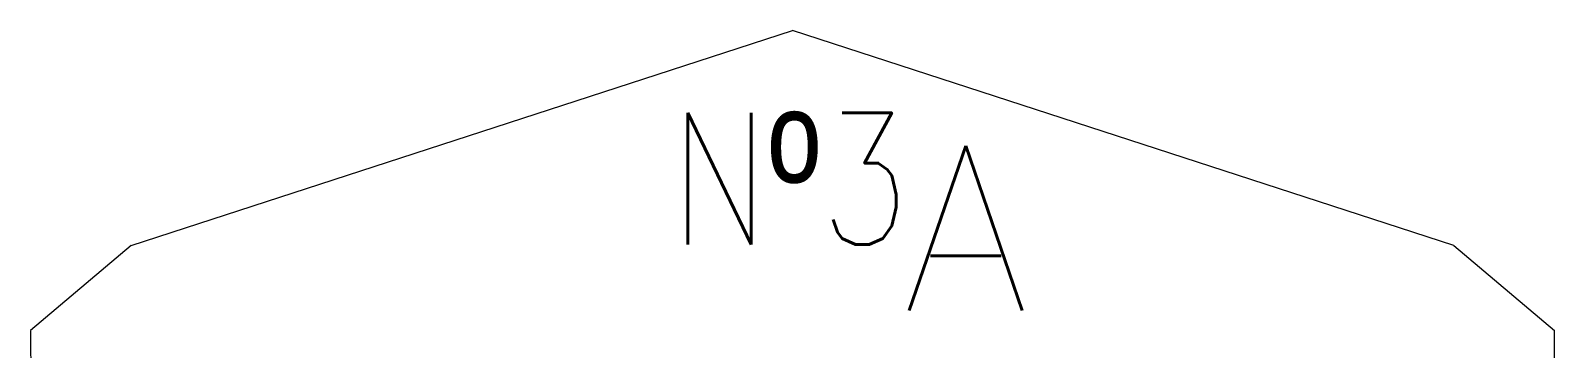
# Model space of a CAD drawing. Header units: metres. Extents: x -2 to 612, y -64 to 156.
# Drawn here: x 507.8888 to 508.3514, y 11.1831 to 11.2797 of the extents above; entities that cross this region are included whole.
import ezdxf
from ezdxf.enums import TextEntityAlignment as Align

# ---------------------------------------------------------------- set-up
doc = ezdxf.new("R2010")
doc.units = ezdxf.units.M
doc.header["$LTSCALE"] = 5
doc.header["$MEASUREMENT"] = 0
for name, color, linetype, lineweight in [('A-ANNO-SYMB', 3, 'Continuous', 18), ('A-ANNO-TEXT', 3, 'Continuous', 18), ('A-ELEV-IDEN', 3, 'Continuous', 18)]:
    doc.layers.add(name, color=color, linetype=linetype, lineweight=lineweight)
doc.styles.add('E-ROMANS', font='romans.shx', dxfattribs={"width": 0.8})

msp = doc.modelspace()

# ---------------------------------------------------------------- linework, layer by layer
at = {"layer": 'A-ANNO-SYMB'}
for p in [(507.91941, 11.21439), (508.32083, 11.21439)]:
    msp.add_line(p, (508.12012, 11.27969), dxfattribs=at)
for points in [[(507.91941, 11.21439), (507.88883, 11.1886)], [(508.32083, 11.21439), (508.3514, 11.1886)]]:
    msp.add_lwpolyline(points, dxfattribs=at)
at = {"layer": 'A-ELEV-IDEN', "ltscale": 10}
for p, q in [((507.88883, 11.1886), (507.89081, 10.89814)), ((508.3514, 10.903), (508.3514, 11.1886))]:
    msp.add_line(p, q, dxfattribs=at)

# ---------------------------------------------------------------- texts
at = {"layer": 'A-ANNO-TEXT', "insert": (508.11928, 11.25465), "char_height": 0.04, "attachment_point": 2, "style": 'E-ROMANS'}
msp.add_mtext('Nº3', dxfattribs=at)
at = {"layer": 'A-ANNO-TEXT', "style": 'E-ROMANS'}
msp.add_attdef('A', text='0.00', height=0.05, dxfattribs=at).set_placement((508.17271, 11.21964), align=Align.MIDDLE_CENTER)

doc.saveas('drawing.dxf')
